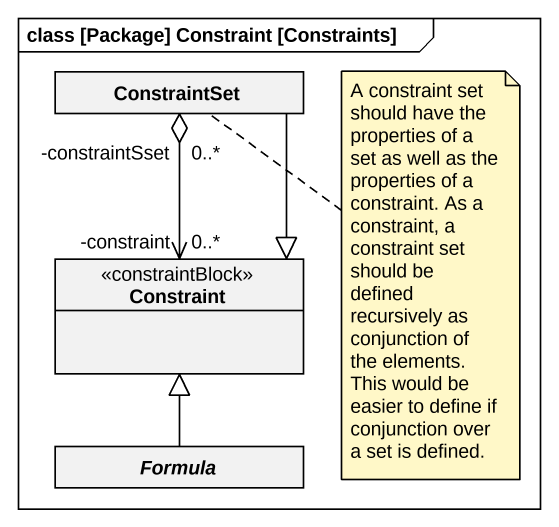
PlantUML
@startuml
mainframe class [Package] Constraint [Constraints]
hide circle
hide empty members
class ConstraintSet
class Constraint <<constraintBlock>>
abstract class Formula
ConstraintSet "-constraintSset\n0..*" o--> "-constraint\n0..*" Constraint
ConstraintSet --|> Constraint
Formula -up-|> Constraint
note bottom of ConstraintSet : A constraint set should have the properties of a set as well as the properties of a constraint. As a constraint, a constraint set should be defined recursively as conjunction of the elements. This would be easier to define if conjunction over a set is defined.
@enduml
